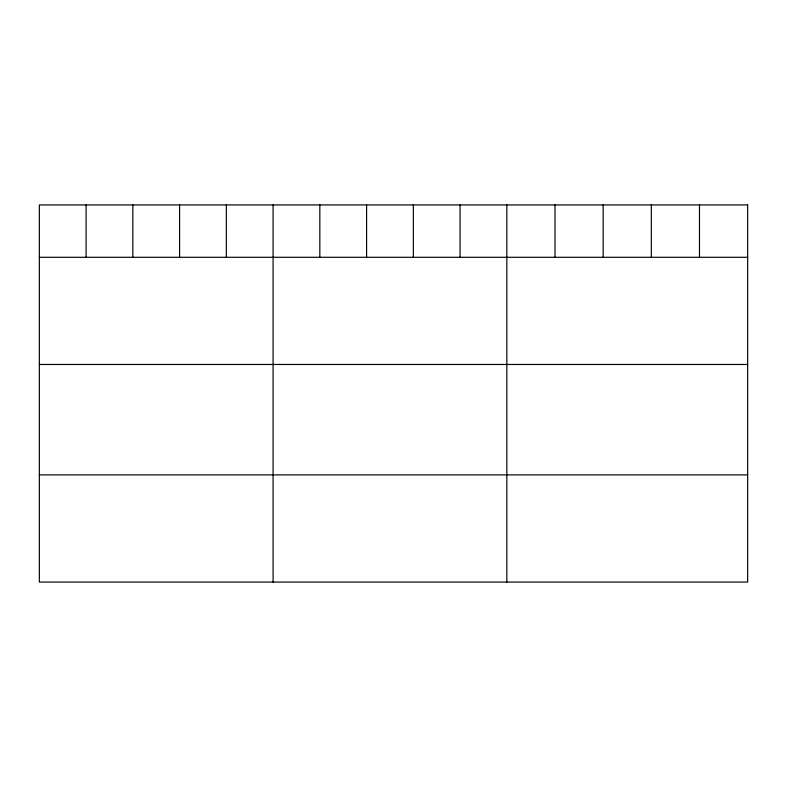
<?xml version="1.0" encoding="UTF-8"?>
<svg xmlns="http://www.w3.org/2000/svg" width="787" height="787" viewBox="0 0 787 787"><rect width="100%" height="100%" fill="white"/><g stroke="black" fill="none" stroke-linecap="round" stroke-linejoin="round"><path stroke-width="1.18" d="M39.35 257.29L747.65 257.29M39.35 364.47L747.65 364.47M39.35 474.886L747.65 474.886M699.486 204.935L699.486 257.29M651.321 204.935L651.321 257.29M603.157 204.935L603.157 257.29M554.992 204.935L554.992 257.29M506.828 204.935L506.828 582.065M460.08 204.935L460.08 257.29M413.332 204.935L413.332 257.29M366.585 204.935L366.585 257.29M319.837 204.935L319.837 257.29M273.089 204.935L273.089 582.065M226.341 204.935L226.341 257.29M179.593 204.935L179.593 257.29M132.846 204.935L132.846 257.29M86.098 204.935L86.098 257.29M747.65 204.935L39.35 204.935L39.35 582.065L747.65 582.065L747.65 204.935"/></g></svg>
